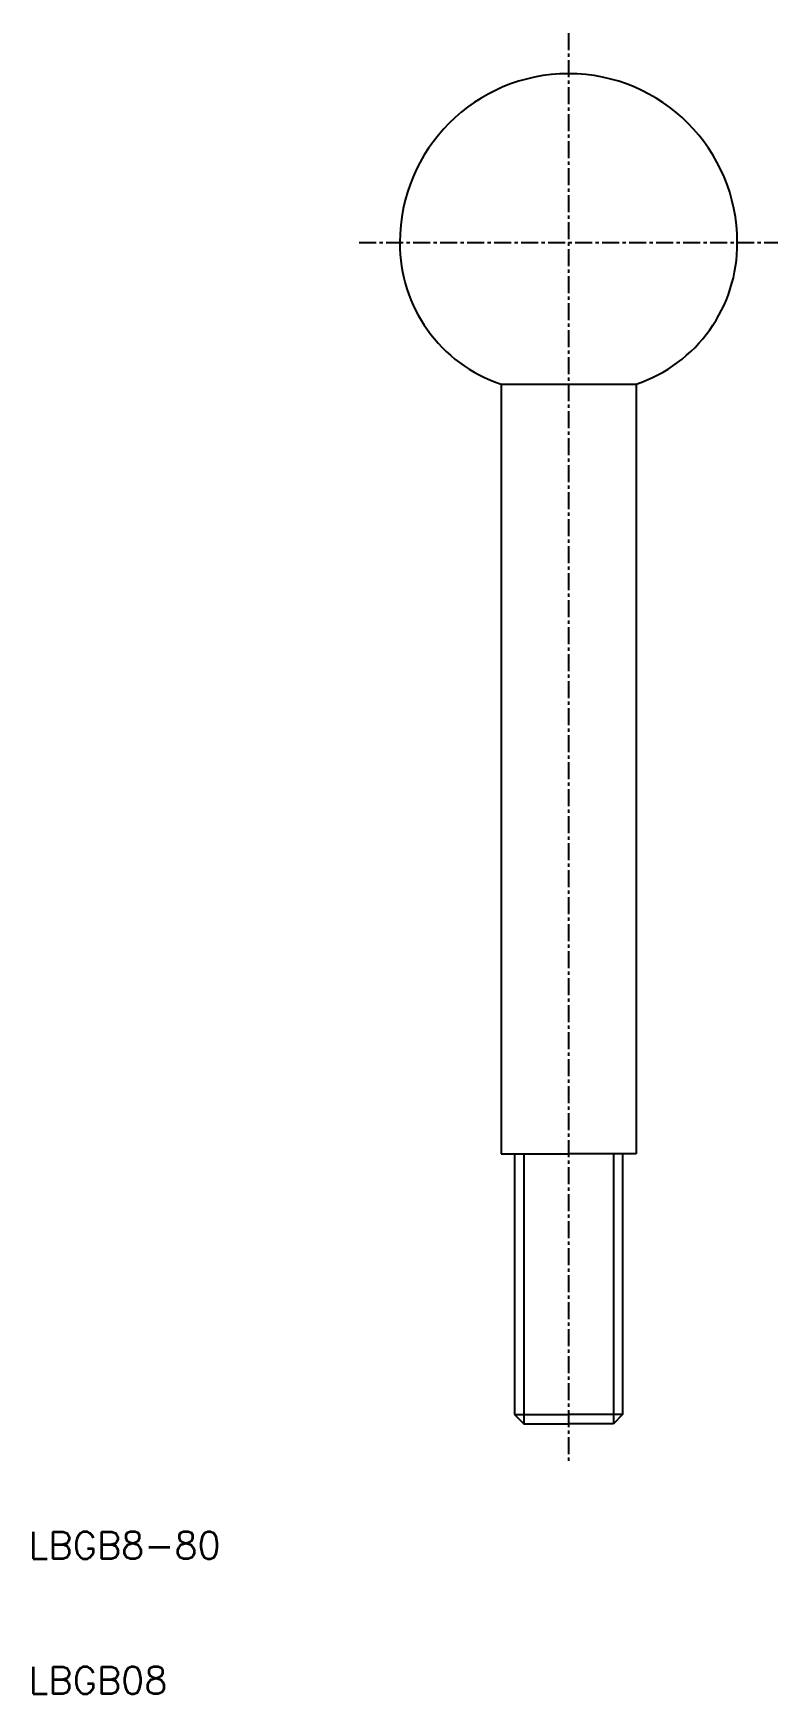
# Model space of a CAD drawing. Extents: x 10 to 66, y 10 to 133.
import ezdxf

# ---------------------------------------------------------------- set-up
doc = ezdxf.new("R2010")
doc.units = 0
doc.linetypes.add('CENTER', pattern=[2, 1.25, -0.25, 0.25, -0.25])
doc.layers.get('0').update_dxf_attribs({"linetype": 'CONTINUOUS'})
doc.layers.add('CENTER', color=1, linetype='CENTER')
doc.styles.get("Standard").update_dxf_attribs({"font": 'txt.shx', "bigfont": 'extfont.shx'})

msp = doc.modelspace()

# ---------------------------------------------------------------- linework, layer by layer
at = {"color": 7, "linetype": 'CONTINUOUS'}
for p, q in [((45, 107), (45, 50)), ((45, 107), (55, 107)), ((55, 107), (55, 50)), ((45, 50), (46, 50)), ((46, 50), (46, 30.68)), ((46, 50), (50, 50)), ((54, 50), (50, 50)), ((54, 50), (54, 30.68)), ((55, 50), (54, 50)), ((46, 30.68), (50, 30.68)), ((46, 30.68), (46.68, 30)), ((46.68, 30), (50, 30)), ((54, 30.68), (50, 30.68)), ((53.32, 30), (50, 30)), ((54, 30.68), (53.32, 30))]:
    msp.add_line(p, q, dxfattribs=at)
at = {"color": 3, "linetype": 'CONTINUOUS'}
for p, q in [((46.68, 50), (46.68, 30)), ((53.32, 50), (53.32, 30))]:
    msp.add_line(p, q, dxfattribs=at)
at = {"color": 7, "linetype": 'CONTINUOUS'}
for centre, radius, start, end in [((50, 117.5), 12.5, 0, 180), ((48.46, 117.4), 10.96, 179.483, 251.5924), ((51.54, 117.4), 10.96, 288.4076, 0.517)]:
    msp.add_arc(centre, radius, start, end, dxfattribs=at)
at = {"layer": 'CENTER', "color": 1, "linetype": 'CENTER'}
for p, q in [((50, 133), (50, 27)), ((34.5, 117.5), (65.5, 117.5))]:
    msp.add_line(p, q, dxfattribs=at)

# ---------------------------------------------------------------- texts
at = {"color": 7, "linetype": 'CONTINUOUS'}
for s, p in [('LBGB8-80', (10, 20)), ('LBGB08', (10, 10))]:
    msp.add_text(s, height=2, dxfattribs=at).set_placement(p)

doc.saveas('drawing.dxf')
